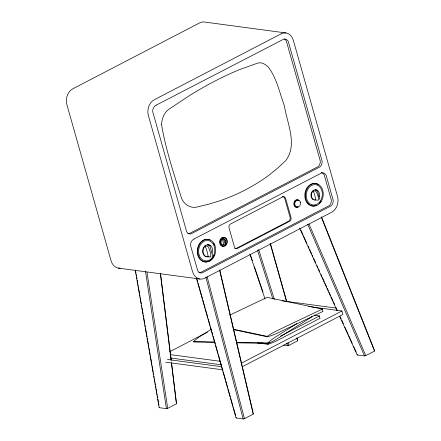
<?xml version="1.0" encoding="UTF-8"?>
<svg xmlns="http://www.w3.org/2000/svg" width="441" height="441" viewBox="0 0 441 441"><rect width="100%" height="100%" fill="white"/><g stroke="black" fill="none" stroke-linecap="round" stroke-linejoin="round"><path stroke-width="0.66" d="M300.641 203.703L299.797 205.975M171.599 362.998L176.472 403.785L167.712 408.333L166.411 408.625L159.19 407.688L159.311 407.247M321.572 217.093L374.613 350.661L374.492 351.102L365.782 355.633L364.481 355.931L357.21 355.005L357.331 354.564M219.772 269.914L253.338 413.68L253.2 414.132L244.474 418.663L243.184 418.95L236.067 417.963L236.194 417.511M283.701 345.127L287.582 345.672L288.872 345.386L297.609 340.838L296.986 337.734M222.286 239.325L222.115 239.446A3.021 2.376 -82.4 0 0 221.2 242.997A3.021 2.376 -82.4 0 0 223.631 244.81L224.353 245.83L225.538 245.141A4.173 3.274 -82.4 0 0 226.801 240.24A4.173 3.274 -82.4 0 0 223.444 237.738L221.834 238.575A4.173 3.274 -82.4 0 0 220.577 243.476A4.173 3.274 -82.4 0 0 223.929 245.973L224.353 245.83A4.829 2.618 62.5 0 0 222.22 238.3L223.819 244.744M211.107 329.421L201.3 335.607A79.589 54.078 -88.9 0 0 193.621 341.543L193.748 342.007L215.065 342.403M296.898 323.54L275.559 336.99A79.589 54.078 -88.9 0 0 267.88 342.927L236.938 342.354M169.746 351.736L207.584 332.073M280.636 336.097L319.46 315.927A3.291 2.585 -82.4 0 0 320.116 318.248L277.654 340.314A79.589 62.517 -82.4 0 1 267.952 344.289L257.72 342.916M241.205 363.307L341.896 310.988L342.883 314.477L242.192 366.796M229.844 315.089L267.114 297.361L322.393 309.069A3.291 2.729 -78 0 0 323.049 311.396L277.703 332.966A79.589 66.034 -78 0 1 267.362 336.83L233.394 329.636M322.393 309.069L277.042 330.645A79.589 66.034 -78 0 0 267.229 336.367L233.267 329.173M193.621 341.543L214.243 341.929M236.382 342.806L268.007 343.396A79.589 54.078 -88.9 0 0 276.22 339.316L311.974 316.77A3.291 2.233 -88.9 0 1 311.693 316.274M313.165 190.914L315.778 191.08A13.357 11.163 45.7 0 1 318.347 200.17L315.739 200.005A5.127 4.024 -82.4 0 1 311.622 196.929A5.127 4.024 -82.4 0 1 313.165 190.914A28.924 22.717 -82.4 0 1 315.739 200.005M205.17 246.061L207.783 246.227A18.55 15.507 45.7 0 1 210.831 256.998L208.218 256.833A6.075 4.768 -82.4 0 1 203.34 253.195A6.075 4.768 -82.4 0 1 205.17 246.061A40.533 31.835 -82.4 0 1 208.218 256.833M286.066 32.976L204.574 22.05A12.144 9.542 -82.4 0 0 199.624 22.91L72.798 88.806A12.144 9.542 -82.4 0 0 66.894 104.666L111.077 260.807A12.144 9.542 -82.4 0 0 120.217 268.172M118.342 268.111L199.834 279.037M282.042 300.812L335.926 308.033M308.706 306.539L310.062 306.721M311.418 306.903L341.896 310.988M314.003 315.194L319.46 315.927M261 342.905L267.819 343.82A79.589 62.517 -82.4 0 1 269.605 342.514M170.215 354.592L220.34 361.311M171.08 358.059L221.393 364.806M167.442 359.465L221.327 366.692M165.717 362.177L223.008 369.861M300.001 201.443L300.503 202.474M300.828 230.031L302.813 234.414M303.38 235.665L306.787 243.173M308.209 246.304L309.058 248.178M309.626 249.43L311.616 253.812M312.184 255.063L312.752 256.315M313.606 258.194L315.591 262.571M317.013 265.702L317.862 267.577M318.43 268.828L319.565 271.336M320.987 274.462L321.836 276.342M322.404 277.593L324.394 281.97M324.962 283.221L326.665 286.981M327.233 288.232L328.369 290.735M328.936 291.986L330.64 295.74M331.208 296.991L333.198 301.374M333.765 302.625L334.614 304.499M336.036 307.631L337.172 310.133M340.011 316.39L341.147 318.893M341.714 320.144L343.418 323.898M344.834 327.029L348.241 334.537M348.809 335.788L352.221 343.296M353.638 346.428L356.196 352.061M299.571 227.975L337.051 310.58M339.603 316.208L357.21 355.005M309.003 224.017L365.782 355.633M307.702 224.309L364.481 355.931M321.197 216.9L374.492 351.102M250.427 254.876L252.406 260.747M254.391 266.618L262.979 292.047M249.849 254.027L265.047 299.02M258.652 249.551L274.385 299.439M288.039 342.762L288.872 345.386M257.572 250.494L272.885 299.07M286.755 343.048L287.582 345.672M267.229 336.367L267.362 336.83M267.88 342.927L268.007 343.396M267.819 343.82L267.952 344.289M196.769 278.569L197.706 281.876M198.081 283.199L202.59 299.081M202.965 300.404L205.214 308.342M205.594 309.665L207.843 317.608M208.218 318.931L210.098 325.546M210.473 326.869L212.727 334.807M213.102 336.13L215.357 344.074M215.732 345.397L217.981 353.335M218.361 354.658L220.235 361.273M220.61 362.596L222.865 370.534M223.24 371.857L225.494 379.8M225.869 381.123L227.749 387.738M228.124 389.061L230.373 396.999M230.748 398.322L233.002 406.266M233.377 407.589L235.632 415.527M196.454 278.359L236.067 417.963M270.427 243.592L286.887 301.936M270.113 243.377L286.573 301.721M296.859 338.186L297.609 340.838M207.171 276.86L244.474 418.663M205.881 277.152L243.184 418.95M219.64 270.366L253.2 414.132M135.415 269.958L135.999 273.337M136.236 274.693L136.473 276.044M136.71 277.395L136.942 278.751M137.179 280.101L137.768 283.48M138 284.836L138.237 286.187M138.474 287.543L139.532 293.629M139.769 294.979L140.006 296.33M140.238 297.686L141.296 303.772M141.533 305.122L141.77 306.478M142.008 307.829L143.066 313.915M143.297 315.271L143.534 316.621M143.772 317.972L144.83 324.058M145.067 325.414L145.304 326.764M145.536 328.121L146.594 334.206M146.831 335.557L147.068 336.907M147.305 338.264L148.363 344.349M148.595 345.7L148.832 347.056M149.069 348.407L150.127 354.492M150.364 355.848L150.601 357.199M150.833 358.55L151.891 364.635M152.128 365.991L152.365 367.342M152.603 368.698L153.187 372.077M153.424 373.428L153.661 374.784M153.892 376.134L154.13 377.485M154.367 378.841L154.956 382.22M155.188 383.576L155.425 384.927M155.662 386.277L155.899 387.633M156.131 388.984L156.72 392.363M156.957 393.719L157.189 395.07M157.426 396.426L157.663 397.776M157.9 399.127L158.484 402.512M158.721 403.862L158.958 405.213M135.293 270.399L159.19 407.688M146.969 272.169L167.712 408.333M145.458 271.099L166.411 408.625M160.518 273.426L171.262 360.264M160.397 273.872L171.058 360.027M171.395 362.761L176.472 403.785M222.551 246.299A4.553 3.578 -82.4 0 1 219.69 241.233A4.553 3.578 -82.4 0 1 223.896 237.291M212.65 258.046A11.389 8.947 -82.4 0 1 200.666 259.958A11.389 8.947 -82.4 0 1 198.615 245.229A11.389 8.947 -82.4 0 1 210.148 240.108M213.676 243.653A11.389 8.947 -82.4 0 1 214.376 245.141M214.337 254.892A11.389 8.947 -82.4 0 1 213.62 256.486M212.187 253.117A6.075 4.768 -82.4 0 0 207.513 244.843L209.558 245.301A18.55 2.475 71.8 0 1 212.606 256.078M319.086 196.868A5.127 4.024 -82.4 0 0 315.144 189.884L317.189 190.347A13.357 1.781 71.8 0 1 319.764 199.431M208.979 256.353A6.075 4.768 -82.4 0 1 202.689 250.025A6.075 4.768 -82.4 0 1 210.533 245.951M299.285 206.272A3.798 2.982 -82.4 0 1 295.051 206.305A3.798 2.982 -82.4 0 1 295.299 200.958A3.798 2.982 -82.4 0 1 299.527 200.92M300.123 202.143A3.798 2.982 -82.4 0 1 300.282 203.097M314.218 199.949A5.127 4.024 -82.4 0 1 311.131 193.593A5.127 4.024 -82.4 0 1 316.737 190.148M298.127 206.564A3.214 2.525 -82.4 0 1 294.759 203.632A3.214 2.525 -82.4 0 1 298.397 200.644M316.208 205.445A11.389 8.947 -82.4 0 1 304.924 193.687A11.389 8.947 -82.4 0 1 318.749 184.862M320.618 201.576A11.389 8.947 -82.4 0 1 319.339 203.207M223.901 238.835A3.021 2.376 -82.4 0 1 225.605 242.958M223.025 237.881A4.829 2.618 62.5 0 1 225.158 245.411M297.813 207.038A3.798 2.982 -82.4 0 1 294.147 205.462A3.798 2.982 -82.4 0 1 295.139 200.567A3.798 2.982 -82.4 0 1 299.064 200.859M284.478 39.177A6.02 4.73 -82.4 0 1 286.341 41.052L320.287 161.02A6.02 4.73 -82.4 0 1 318.22 166.577L189.073 233.686A6.02 4.73 -82.4 0 1 187.833 233.691M321.169 172.618A6.02 4.73 -82.4 0 1 324.212 174.884L331.334 200.054A6.02 4.73 -82.4 0 1 329.267 205.611L200.115 272.72A6.02 4.73 -82.4 0 1 198.88 272.731M282.609 196.581A3.037 2.387 -82.4 0 1 284.737 198.428L290.062 217.248A3.037 2.387 -82.4 0 1 288.59 221.211L236.503 248.277A3.037 2.387 -82.4 0 1 234.667 248.294M161.566 124.687C165.755 149.609 173.908 173.886 181.477 198.009C183.489 203.863 189.884 208.279 196.113 207.209L207.937 204.42L219.409 200.942C237.054 194.933 253.867 186.383 268.845 175.253L277.554 168.247L285.652 160.684C298 144.714 286.959 122.973 284.39 105.785C279.561 92.687 276.716 77.837 267.957 66.641C265.262 64.353 261.706 61.988 258.007 62.986L239.011 69.832C221.829 76.943 205.385 85.747 189.575 95.521L168.468 109.511C163.887 113.067 161.814 119.059 161.566 124.687M156.169 105.156L154.774 106.149A6.02 4.73 -82.4 0 0 152.707 111.711L186.653 231.674A6.02 4.73 -82.4 0 0 190.936 233.934L320.083 166.83A6.02 4.73 -82.4 0 0 322.151 161.268L288.205 41.305A6.02 4.73 -82.4 0 0 283.921 39.045L156.169 105.156M194.04 238.989L192.645 239.981A6.02 4.73 -82.4 0 0 190.578 245.543L197.7 270.708A6.02 4.73 -82.4 0 0 201.978 272.968L331.13 205.864A6.02 4.73 -82.4 0 0 333.198 200.302L326.075 175.138A6.02 4.73 -82.4 0 0 321.792 172.878L194.04 238.989M281.115 33.836L154.289 99.732A12.144 9.542 -82.4 0 0 148.391 115.592L192.574 271.733A12.144 9.542 -82.4 0 0 204.784 278.177L331.61 212.281A12.144 9.542 -82.4 0 0 337.514 196.421L293.331 40.28A12.144 9.542 -82.4 0 0 281.115 33.836M282.615 196.94L230.527 224.006A3.037 2.387 -82.4 0 0 229.05 227.969L234.38 246.795A3.037 2.387 -82.4 0 0 237.429 248.404L289.522 221.338A3.037 2.387 -82.4 0 0 290.994 217.374L285.669 198.555A3.037 2.387 -82.4 0 0 282.615 196.94M226.409 244.595A4.553 3.578 -82.4 0 0 224.364 237.352A4.553 3.578 -82.4 0 0 220.291 243.625A4.553 3.578 -82.4 0 0 226.409 244.595M213.51 257.533A11.389 8.947 -82.4 0 0 208.389 239.419A11.389 8.947 -82.4 0 0 198.207 255.096A11.389 8.947 -82.4 0 0 213.51 257.533M320.403 200.953A10.248 8.048 -82.4 0 0 315.795 184.652A10.248 8.048 -82.4 0 0 306.633 198.759A10.248 8.048 -82.4 0 0 320.403 200.953M212.832 256.844A10.248 8.048 -82.4 0 0 208.218 240.549A10.248 8.048 -82.4 0 0 199.062 254.655A10.248 8.048 -82.4 0 0 212.832 256.844M321.087 201.636A11.389 8.947 -82.4 0 0 315.96 183.528A11.389 8.947 -82.4 0 0 305.784 199.2A11.389 8.947 -82.4 0 0 321.087 201.636"/></g></svg>
